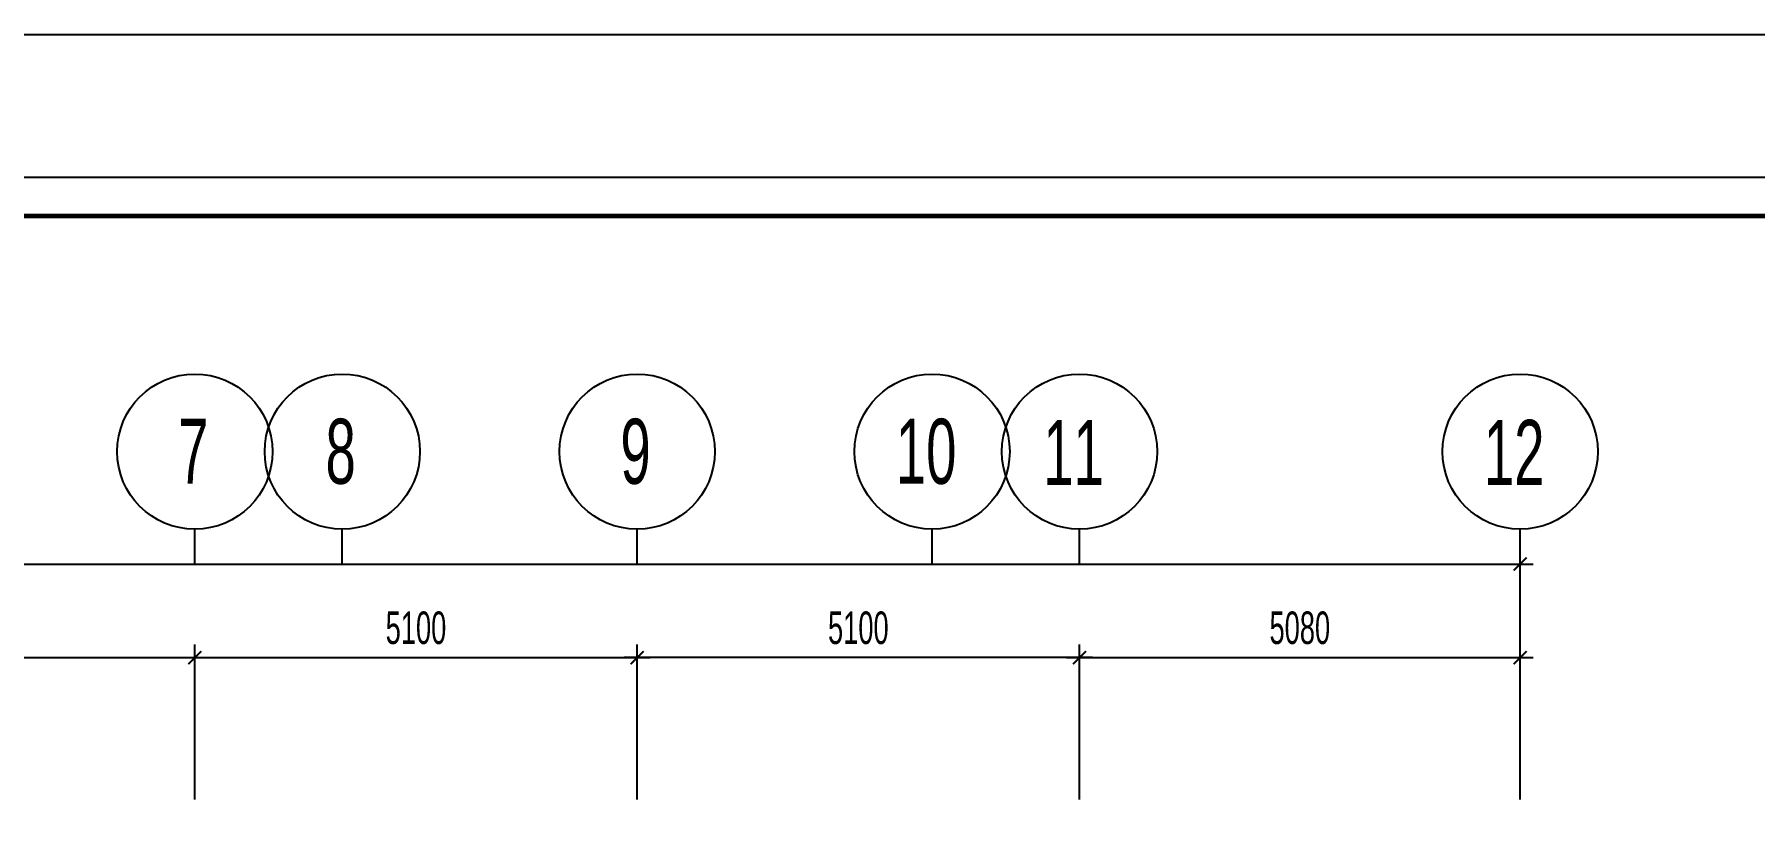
# Model space of a CAD drawing. Header units: millimetres. Extents: x 71 to 1994474, y -338610 to 1053.
# Drawn here: x 1920339 to 1940171, y -258834 to -249616 of the extents above; entities that cross this region are included whole.
import ezdxf

# ---------------------------------------------------------------- set-up
doc = ezdxf.new("R2010")
doc.units = ezdxf.units.MM
doc.header["$LTSCALE"] = 1000
doc.header["$MEASUREMENT"] = 0
doc.header["$PDMODE"] = 3
doc.layers.get('0').update_dxf_attribs({"linetype": 'CONTINUOUS'})
doc.layers.get('Defpoints').update_dxf_attribs({"linetype": 'CONTINUOUS'})
for name, color, linetype in [('CDC-KHUNGTEN', 7, 'CONTINUOUS'), ('CDC.02.DIM', 1, 'CONTINUOUS'), ('CDC.06.TEXT', 2, 'CONTINUOUS'), ('KCS_CHI', 1, 'CONTINUOUS')]:
    doc.layers.add(name, color=color, linetype=linetype)
doc.layers.add('Hatch1', color=250, linetype='CONTINUOUS', lineweight=5)
doc.styles.add('ARIAL', font='arial.ttf', dxfattribs={"width": 0.6})
doc.dimstyles.new('150', dxfattribs={"dimscale": 150, "dimtxt": 2.5, "dimasz": 1, "dimexe": 1, "dimexo": 0, "dimgap": 1, "dimtad": 1, "dimdec": 0, "dimdsep": 46, "dimtxsty": 'ARIAL', "dimblk": 'ARCHTICK', "dimcen": 1, "dimdle": 1, "dimclrd": 1, "dimclre": 1, "dimclrt": 2, "dimadec": 0, "dimazin": 0, "dimtfac": 0.00072, "dimtdec": 0, "dimtix": 1, "dimtmove": 2, "dimatfit": 3, "dimldrblk": 'ARCHTICK', "dimfxl": 1, "dimtolj": 1, "dimarcsym": 0})

# ---------------------------------------------------------------- blocks, each defined once
blk = doc.blocks.new('_ARCHTICK')
at = {"color": 0, "linetype": 'ByBlock', "const_width": 0.15}
blk.add_lwpolyline([(-0.5, -0.5), (0.5, 0.5)], dxfattribs=at)
blk = doc.blocks.new('*D271')
at = {"layer": 'CDC.02.DIM', "color": 1, "lineweight": -2, "transparency": 16777216}
for p, q in [((1890088, -258441), (1890088, -255575)), ((1937468, -258441), (1937468, -255575)), ((1889938, -255725), (1937618, -255725))]:
    blk.add_line(p, q, dxfattribs=at)
at = {"layer": 'Defpoints', "color": 0, "transparency": 16777216}
for p in [(1937468, -255725), (1890088, -258441), (1937468, -258441)]:
    blk.add_point(p, dxfattribs=at)
at = {"layer": 'CDC.02.DIM', "color": 1, "lineweight": -2, "transparency": 16777216, "xscale": 150, "yscale": 150, "zscale": 150, "rotation": 180}
blk.add_blockref('_ARCHTICK', (1890088, -255725), dxfattribs=at)
at = {"layer": 'CDC.02.DIM', "color": 1, "lineweight": -2, "transparency": 16777216, "xscale": 150, "yscale": 150, "zscale": 150}
blk.add_blockref('_ARCHTICK', (1937468, -255725), dxfattribs=at)
at = {"layer": 'CDC.02.DIM', "color": 2, "transparency": 16777216, "insert": (1913778, -255384), "char_height": 375, "attachment_point": 5, "style": 'ARIAL'}
blk.add_mtext('\\A1;47380', dxfattribs=at)
blk = doc.blocks.new('*D275')
at = {"layer": 'CDC.02.DIM', "color": 1, "lineweight": -2, "transparency": 16777216}
for p, q in [((1922038, -256804), (1927438, -256804)), ((1922188, -258441), (1922188, -256654)), ((1927288, -258441), (1927288, -256654))]:
    blk.add_line(p, q, dxfattribs=at)
at = {"layer": 'Defpoints', "color": 0, "transparency": 16777216}
for p in [(1927288, -256804), (1922188, -258441), (1927288, -258441)]:
    blk.add_point(p, dxfattribs=at)
at = {"layer": 'CDC.02.DIM', "color": 1, "lineweight": -2, "transparency": 16777216, "xscale": 150, "yscale": 150, "zscale": 150, "rotation": 180}
blk.add_blockref('_ARCHTICK', (1922188, -256804), dxfattribs=at)
at = {"layer": 'CDC.02.DIM', "color": 1, "lineweight": -2, "transparency": 16777216, "xscale": 150, "yscale": 150, "zscale": 150}
blk.add_blockref('_ARCHTICK', (1927288, -256804), dxfattribs=at)
at = {"layer": 'CDC.02.DIM', "color": 2, "transparency": 16777216, "insert": (1924738, -256462), "char_height": 375, "attachment_point": 5, "style": 'ARIAL'}
blk.add_mtext('\\A1;5100', dxfattribs=at)
blk = doc.blocks.new('*D276')
at = {"layer": 'CDC.02.DIM', "color": 1, "lineweight": -2, "transparency": 16777216}
for p, q in [((1932238, -256804), (1937618, -256804)), ((1932388, -258441), (1932388, -256654)), ((1937468, -258441), (1937468, -256654))]:
    blk.add_line(p, q, dxfattribs=at)
at = {"layer": 'Defpoints', "color": 0, "transparency": 16777216}
for p in [(1937468, -256804), (1932388, -258441), (1937468, -258441)]:
    blk.add_point(p, dxfattribs=at)
at = {"layer": 'CDC.02.DIM', "color": 1, "lineweight": -2, "transparency": 16777216, "xscale": 150, "yscale": 150, "zscale": 150, "rotation": 180}
blk.add_blockref('_ARCHTICK', (1932388, -256804), dxfattribs=at)
at = {"layer": 'CDC.02.DIM', "color": 1, "lineweight": -2, "transparency": 16777216, "xscale": 150, "yscale": 150, "zscale": 150}
blk.add_blockref('_ARCHTICK', (1937468, -256804), dxfattribs=at)
at = {"layer": 'CDC.02.DIM', "color": 2, "transparency": 16777216, "insert": (1934928, -256462), "char_height": 375, "attachment_point": 5, "style": 'ARIAL'}
blk.add_mtext('\\A1;5080', dxfattribs=at)
blk = doc.blocks.new('*D277')
at = {"layer": 'CDC.02.DIM', "color": 1, "lineweight": -2, "transparency": 16777216}
for p, q in [((1916938, -256804), (1922338, -256804)), ((1917088, -258441), (1917088, -256654)), ((1922188, -258441), (1922188, -256654))]:
    blk.add_line(p, q, dxfattribs=at)
at = {"layer": 'Defpoints', "color": 0, "transparency": 16777216}
for p in [(1922188, -256804), (1917088, -258441), (1922188, -258441)]:
    blk.add_point(p, dxfattribs=at)
at = {"layer": 'CDC.02.DIM', "color": 1, "lineweight": -2, "transparency": 16777216, "xscale": 150, "yscale": 150, "zscale": 150, "rotation": 180}
blk.add_blockref('_ARCHTICK', (1917088, -256804), dxfattribs=at)
at = {"layer": 'CDC.02.DIM', "color": 1, "lineweight": -2, "transparency": 16777216, "xscale": 150, "yscale": 150, "zscale": 150}
blk.add_blockref('_ARCHTICK', (1922188, -256804), dxfattribs=at)
at = {"layer": 'CDC.02.DIM', "color": 2, "transparency": 16777216, "insert": (1919638, -256462), "char_height": 375, "attachment_point": 5, "style": 'ARIAL'}
blk.add_mtext('\\A1;5100', dxfattribs=at)
blk = doc.blocks.new('*D278')
at = {"layer": 'CDC.02.DIM', "color": 1, "lineweight": -2, "transparency": 16777216}
for p, q in [((1932538, -256804), (1927138, -256804)), ((1927288, -258441), (1927288, -256654)), ((1932388, -258441), (1932388, -256654))]:
    blk.add_line(p, q, dxfattribs=at)
at = {"layer": 'Defpoints', "color": 0, "transparency": 16777216}
for p in [(1927288, -256804), (1927288, -258441), (1932388, -258441)]:
    blk.add_point(p, dxfattribs=at)
at = {"layer": 'CDC.02.DIM', "color": 1, "lineweight": -2, "transparency": 16777216, "xscale": 150, "yscale": 150, "zscale": 150, "rotation": 180}
blk.add_blockref('_ARCHTICK', (1927288, -256804), dxfattribs=at)
at = {"layer": 'CDC.02.DIM', "color": 1, "lineweight": -2, "transparency": 16777216, "xscale": 150, "yscale": 150, "zscale": 150}
blk.add_blockref('_ARCHTICK', (1932388, -256804), dxfattribs=at)
at = {"layer": 'CDC.02.DIM', "color": 2, "transparency": 16777216, "insert": (1929838, -256462), "char_height": 375, "attachment_point": 5, "style": 'ARIAL'}
blk.add_mtext('\\A1;5100', dxfattribs=at)
blk = doc.blocks.new('Khung tên chuẩn')
at = {"layer": 'CDC-KHUNGTEN', "color": 8}
blk.add_lwpolyline([(30850, -246609), (38754, -246609), (38754, -189409), (-41246, -189409), (-41246, -246609), (30850, -246609)], dxfattribs=at)
at = {"layer": 'CDC-KHUNGTEN', "color": 255, "lineweight": 60}
blk.add_lwpolyline([(30654, -246309), (30654, -189709), (-40946, -189709), (-40946, -246309), (30654, -246309)], close=True, dxfattribs=at)
at = {"layer": 'Defpoints', "color": 1, "ltscale": 0.2}
blk.add_lwpolyline([(-44246, -247709), (-44246, -188309), (39854, -188309), (39854, -247709), (-44246, -247709)], close=True, dxfattribs=at)

msp = doc.modelspace()

# ---------------------------------------------------------------- linework, layer by layer
at = {"layer": 'KCS_CHI'}
for p, q in [((1922188.4, -255725.3), (1922188.4, -255323.2)), ((1923888.4, -255725.3), (1923888.4, -255323.2)), ((1927288.4, -255725.3), (1927288.4, -255323.2)), ((1930688.4, -255725.3), (1930688.4, -255323.2)), ((1932388.4, -255725.3), (1932388.4, -255323.2)), ((1937468.4, -255725.3), (1937468.4, -255323.2))]:
    msp.add_line(p, q, dxfattribs=at)
for centre in [(1922188.4, -254428.4), (1923888.4, -254428.4), (1927288.4, -254428.4), (1930688.4, -254428.4), (1932388.4, -254428.4), (1937468.4, -254428.4)]:
    msp.add_circle(centre, 894.9, dxfattribs=at)

# ---------------------------------------------------------------- block references
at = {"layer": 'Hatch1', "xscale": 1.498216409886394, "yscale": 1.498216409886394, "zscale": 1.498216409886394}
msp.add_blockref('Khung tên chuẩn', (1934763.7, 32510.7), dxfattribs=at)

# ---------------------------------------------------------------- texts
at = {"layer": 'CDC.06.TEXT', "style": 'ARIAL', "width": 0.6}
for s, p in [('7', (1921995, -254799.4)), ('8', (1923695, -254799.4)), ('9', (1927095, -254799.4)), ('10', (1930270, -254799.4)), ('12', (1937050, -254812.2)), ('11', (1931970, -254812.2))]:
    msp.add_text(s, height=750, dxfattribs=at).set_placement(p)

# ---------------------------------------------------------------- dimensions: what is measured, and where the dimension line sits
at = {"layer": 'CDC.02.DIM'}
for base, p1, p2, picture, middle in [((1937468.4, -255725.3), (1890088.4, -258440.9), (1937468.4, -258440.9), '*D271', (1913778.4, -255383.7)), ((1922188.4, -256803.8), (1917088.4, -258440.9), (1922188.4, -258440.9), '*D277', (1919638.4, -256462.4)), ((1927288.4, -256803.8), (1922188.4, -258440.9), (1927288.4, -258440.9), '*D275', (1924738.4, -256462.4)), ((1927288.4, -256803.8), (1932388.4, -258440.9), (1927288.4, -258440.9), '*D278', (1929838.4, -256462.4)), ((1937468.4, -256803.8), (1932388.4, -258440.9), (1937468.4, -258440.9), '*D276', (1934928.4, -256462.4))]:
    dim = msp.add_linear_dim(base=base, p1=p1, p2=p2, dimstyle='150', dxfattribs=at)
    dim.commit()
    dim.dimension.update_dxf_attribs({"geometry": picture, "text_midpoint": middle})

doc.saveas('drawing.dxf')
